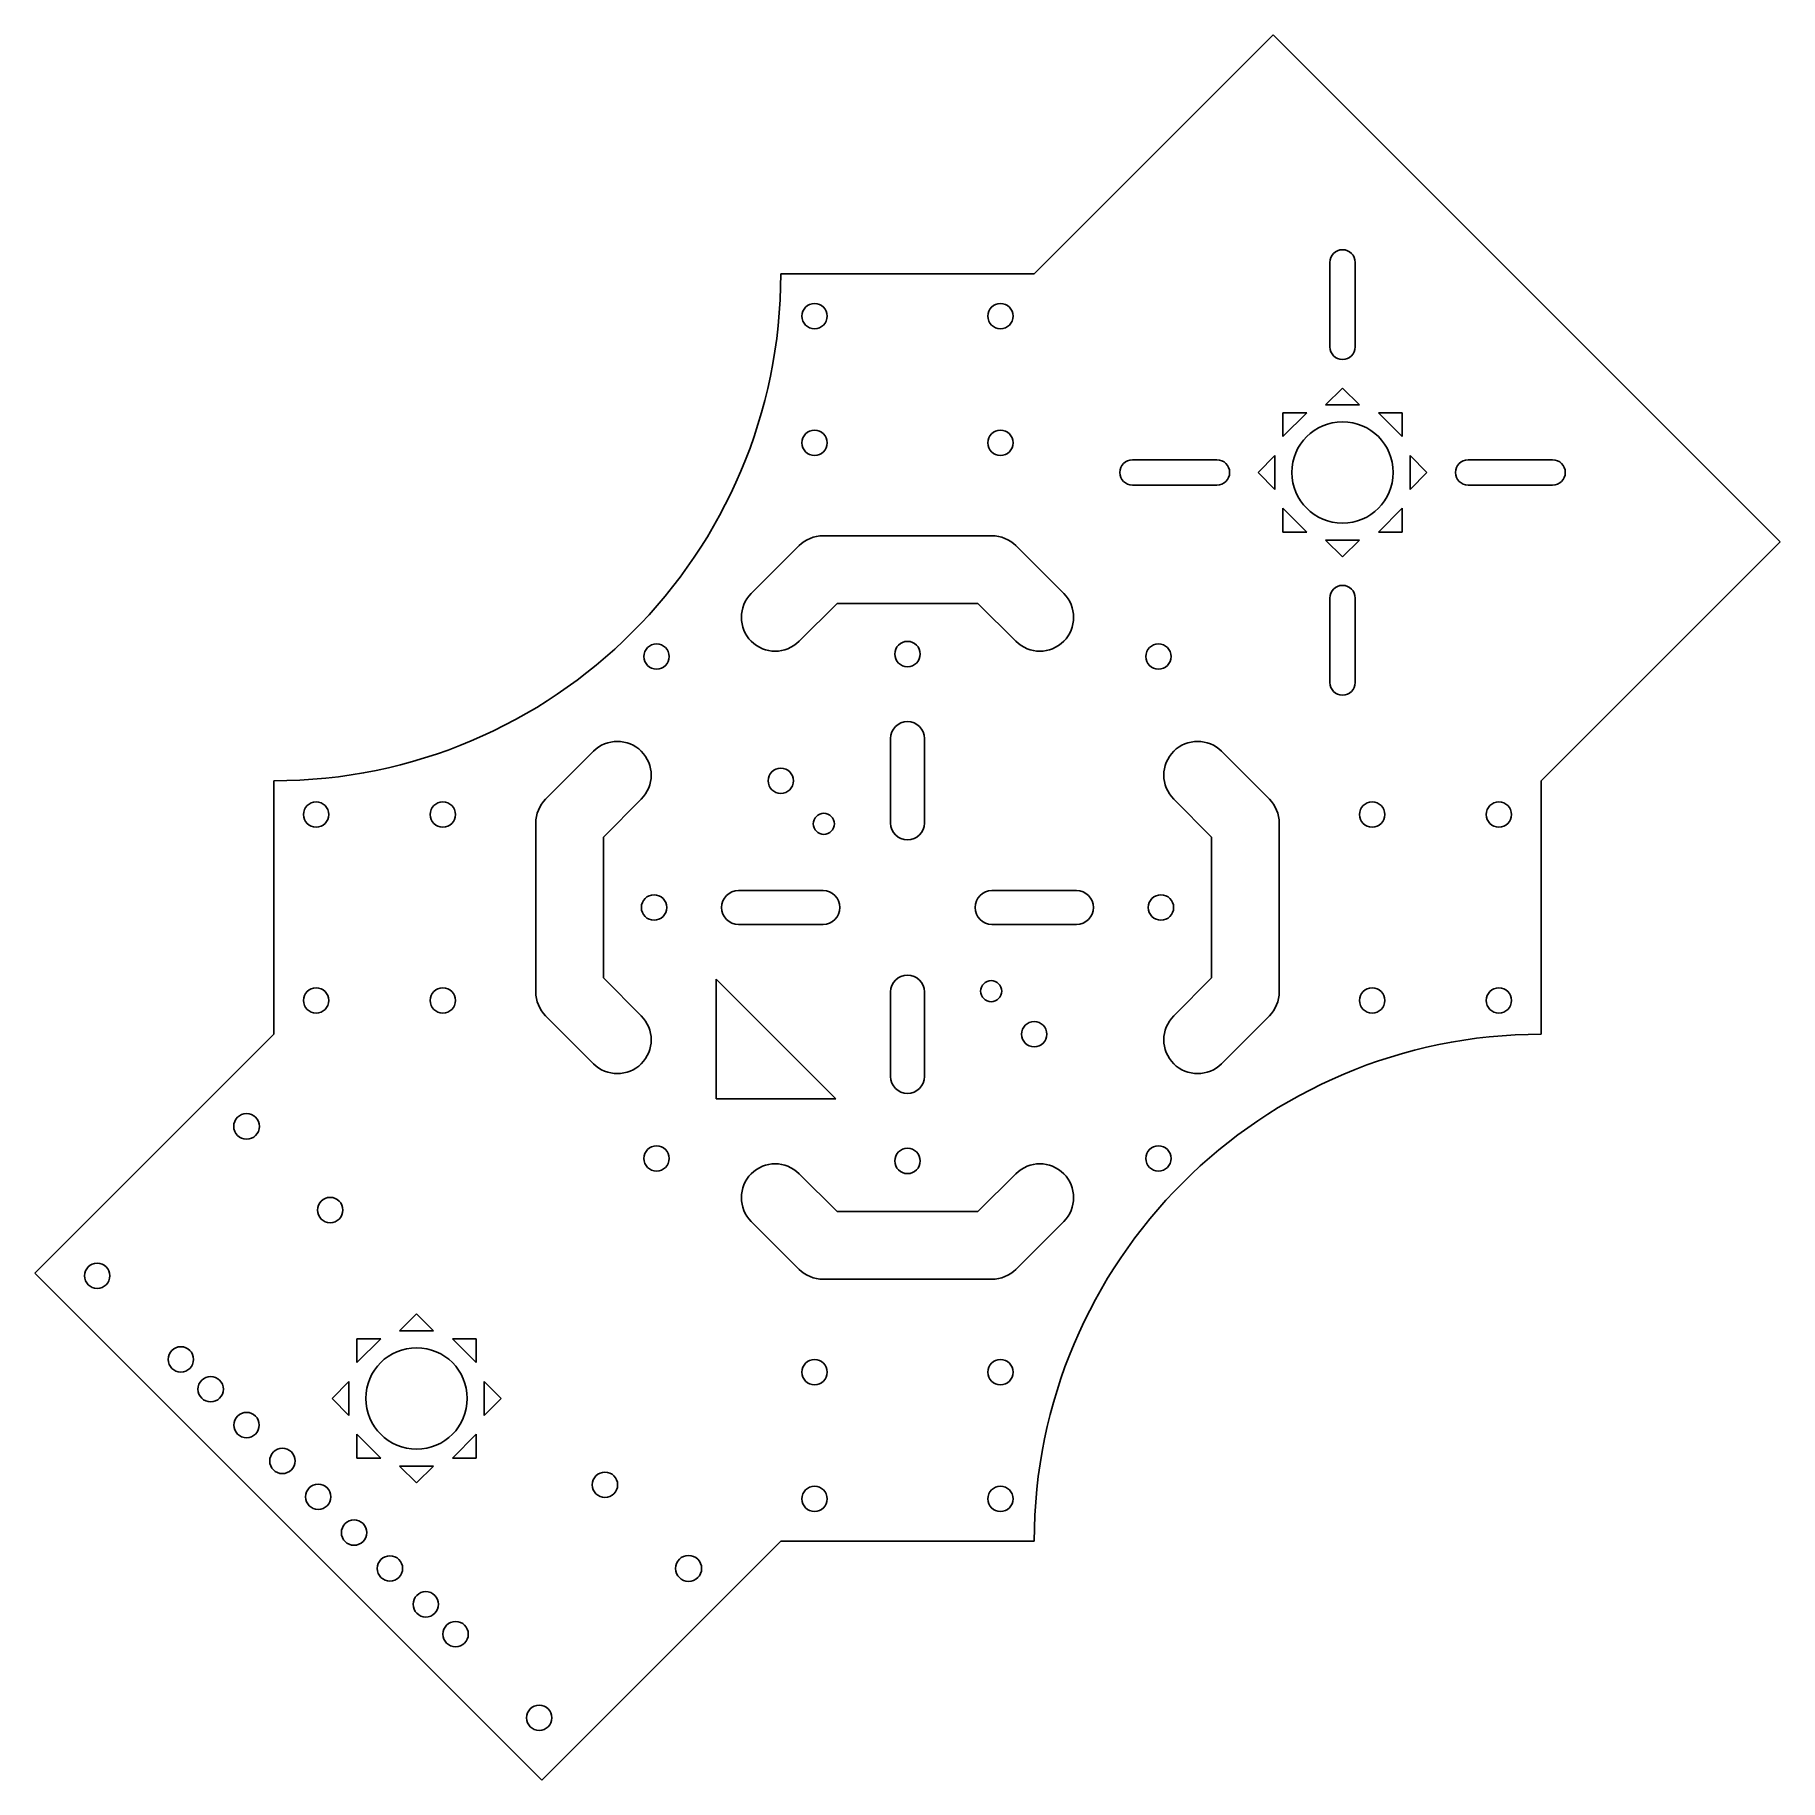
# Model space of a CAD drawing. Header units: millimetres. Extents: x -103 to 103, y -103 to 103.
import ezdxf

# ---------------------------------------------------------------- set-up
doc = ezdxf.new("R2010")
doc.units = ezdxf.units.MM

msp = doc.modelspace()

# ---------------------------------------------------------------- linework, layer by layer
at = {"color": 7, "linetype": 'Continuous', "lineweight": 25}
for p, q in [((15, 75), (43.28, 103.28)), ((103.28, 43.28), (43.28, 103.28)), ((-15, 75), (15, 75)), ((49.99, 76.36), (49.99, 66.36)), ((52.99, 66.36), (52.99, 76.36)), ((51.49, 61.49), (49.49, 59.49)), ((53.49, 59.49), (51.49, 61.49)), ((44.42, 55.73), (47.25, 58.56)), ((44.42, 58.56), (44.42, 55.73)), ((47.25, 58.56), (44.42, 58.56)), ((49.49, 59.49), (53.49, 59.49)), ((55.73, 58.56), (58.56, 55.73)), ((58.56, 58.56), (55.73, 58.56)), ((58.56, 55.73), (58.56, 58.56)), ((36.63, 52.99), (26.63, 52.99)), ((43.49, 53.49), (41.49, 51.49)), ((43.49, 49.49), (43.49, 53.49)), ((59.49, 53.49), (59.49, 49.49)), ((61.49, 51.49), (59.49, 53.49)), ((76.36, 52.99), (66.36, 52.99)), ((26.63, 49.99), (36.63, 49.99)), ((41.49, 51.49), (43.49, 49.49)), ((59.49, 49.49), (61.49, 51.49)), ((66.36, 49.99), (76.36, 49.99)), ((47.25, 44.42), (44.42, 47.25)), ((44.42, 47.25), (44.42, 44.42)), ((58.56, 47.25), (55.73, 44.42)), ((58.56, 44.42), (58.56, 47.25)), ((10, 44), (-10, 44)), ((44.42, 44.42), (47.25, 44.42)), ((53.49, 43.49), (49.49, 43.49)), ((49.49, 43.49), (51.49, 41.49)), ((51.49, 41.49), (53.49, 43.49)), ((55.73, 44.42), (58.56, 44.42)), ((-12.83, 42.83), (-18.49, 37.17)), ((12.83, 42.83), (18.49, 37.17)), ((75, 15), (103.28, 43.28)), ((-8.34, 36), (-12.83, 31.51)), ((8.34, 36), (-8.34, 36)), ((8.34, 36), (12.83, 31.51)), ((49.99, 36.63), (49.99, 26.63)), ((52.99, 26.63), (52.99, 36.63)), ((-2, 20), (-2, 10)), ((2, 20), (2, 10)), ((-42.83, 12.83), (-37.17, 18.49)), ((42.83, 12.83), (37.17, 18.49)), ((-75, -15), (-75, 15)), ((75, -15), (75, 15)), ((-36, 8.34), (-31.51, 12.83)), ((36, 8.34), (31.51, 12.83)), ((-44, 10), (-44, -10)), ((-36, 8.34), (-36, -8.34)), ((36, -8.34), (36, 8.34)), ((44, -10), (44, 10)), ((-20, 2), (-10, 2)), ((20, 2), (10, 2)), ((-20, -2), (-10, -2)), ((20, -2), (10, -2)), ((-36, -8.34), (-31.51, -12.83)), ((-22.63, -8.49), (-22.63, -22.63)), ((-8.49, -22.63), (-22.63, -8.49)), ((-2, -20), (-2, -10)), ((2, -20), (2, -10)), ((36, -8.34), (31.51, -12.83)), ((-42.83, -12.83), (-37.17, -18.49)), ((42.83, -12.83), (37.17, -18.49)), ((-75, -15), (-103.28, -43.28)), ((-8.49, -22.63), (-22.63, -22.63)), ((-8.34, -36), (-12.83, -31.51)), ((8.34, -36), (12.83, -31.51)), ((-12.83, -42.83), (-18.49, -37.17)), ((-8.34, -36), (8.34, -36)), ((12.83, -42.83), (18.49, -37.17)), ((-103.28, -43.28), (-43.28, -103.28)), ((-10, -44), (10, -44)), ((-58.11, -48.11), (-60.11, -50.11)), ((-56.11, -50.11), (-58.11, -48.11)), ((-65.18, -53.87), (-62.35, -51.04)), ((-65.18, -51.04), (-65.18, -53.87)), ((-62.35, -51.04), (-65.18, -51.04)), ((-60.11, -50.11), (-56.11, -50.11)), ((-53.87, -51.04), (-51.04, -53.87)), ((-51.04, -51.04), (-53.87, -51.04)), ((-51.04, -53.87), (-51.04, -51.04)), ((-66.11, -56.11), (-68.11, -58.11)), ((-66.11, -60.11), (-66.11, -56.11)), ((-50.11, -56.11), (-50.11, -60.11)), ((-48.11, -58.11), (-50.11, -56.11)), ((-68.11, -58.11), (-66.11, -60.11)), ((-50.11, -60.11), (-48.11, -58.11)), ((-62.35, -65.18), (-65.18, -62.35)), ((-65.18, -62.35), (-65.18, -65.18)), ((-51.04, -62.35), (-53.87, -65.18)), ((-51.04, -65.18), (-51.04, -62.35)), ((-65.18, -65.18), (-62.35, -65.18)), ((-53.87, -65.18), (-51.04, -65.18)), ((-56.11, -66.11), (-60.11, -66.11)), ((-60.11, -66.11), (-58.11, -68.11)), ((-58.11, -68.11), (-56.11, -66.11)), ((-15, -75), (-43.28, -103.28)), ((-15, -75), (15, -75))]:
    msp.add_line(p, q, dxfattribs=at)
for centre, radius in [((-11, 70), 1.5), ((11, 70), 1.5), ((-11, 55), 1.5), ((11, 55), 1.5), ((51.49, 51.49), 6), ((-29.7, 29.7), 1.5), ((0, 30), 1.5), ((29.7, 29.7), 1.5), ((-15, 15), 1.5), ((-70, 11), 1.5), ((-55, 11), 1.5), ((55, 11), 1.5), ((70, 11), 1.5), ((-9.9, 9.9), 1.25), ((-30, 0), 1.5), ((30, 0), 1.5), ((-70, -11), 1.5), ((-55, -11), 1.5), ((9.9, -9.9), 1.25), ((55, -11), 1.5), ((70, -11), 1.5), ((15, -15), 1.5), ((-78.23, -25.91), 1.52), ((-29.7, -29.7), 1.5), ((0, -30), 1.5), ((29.7, -29.7), 1.5), ((-68.33, -35.81), 1.5), ((-95.91, -43.59), 1.5), ((-86.01, -53.49), 1.5), ((-58.11, -58.11), 6), ((-11, -55), 1.5), ((11, -55), 1.5), ((-82.48, -57.02), 1.5), ((-78.23, -61.26), 1.5), ((-73.99, -65.51), 1.5), ((-35.81, -68.33), 1.5), ((-69.75, -69.75), 1.5), ((-11, -70), 1.5), ((11, -70), 1.5), ((-65.51, -73.99), 1.5), ((-61.26, -78.23), 1.5), ((-25.91, -78.23), 1.54), ((-57.02, -82.48), 1.5), ((-53.49, -86.01), 1.5), ((-43.59, -95.91), 1.5)]:
    msp.add_circle(centre, radius, dxfattribs=at)
for centre, radius, start, end in [((51.49, 76.36), 1.5, 0, 180), ((-75, 75), 60, 270, 0), ((51.49, 66.36), 1.5, 180, 0), ((26.63, 51.49), 1.5, 90, 270), ((36.63, 51.49), 1.5, 270, 90), ((66.36, 51.49), 1.5, 90, 270), ((76.36, 51.49), 1.5, 270, 90), ((-10, 40), 4, 90, 135), ((10, 40), 4, 45, 90), ((51.49, 36.63), 1.5, 0, 180), ((-15.66, 34.34), 4, 135, 315), ((15.66, 34.34), 4, 225, 45), ((51.49, 26.63), 1.5, 180, 0), ((0, 20), 2, 0, 180), ((-34.34, 15.66), 4, 315, 135), ((34.34, 15.66), 4, 45, 225), ((-40, 10), 4, 135, 180), ((40, 10), 4, 0, 45), ((0, 10), 2, 180, 0), ((-20, 0), 2, 90, 270), ((-10, 0), 2, 270, 90), ((10, 0), 2, 90, 270), ((20, 0), 2, 270, 90), ((0, -10), 2, 0, 180), ((-40, -10), 4, 180, 225), ((40, -10), 4, 315, 0), ((-34.34, -15.66), 4, 225, 45), ((34.34, -15.66), 4, 135, 315), ((75, -75), 60, 90, 180), ((0, -20), 2, 180, 0), ((-15.66, -34.34), 4, 45, 225), ((15.66, -34.34), 4, 315, 135), ((-10, -40), 4, 225, 270), ((10, -40), 4, 270, 315)]:
    msp.add_arc(centre, radius, start, end, dxfattribs=at)

doc.saveas('drawing.dxf')
